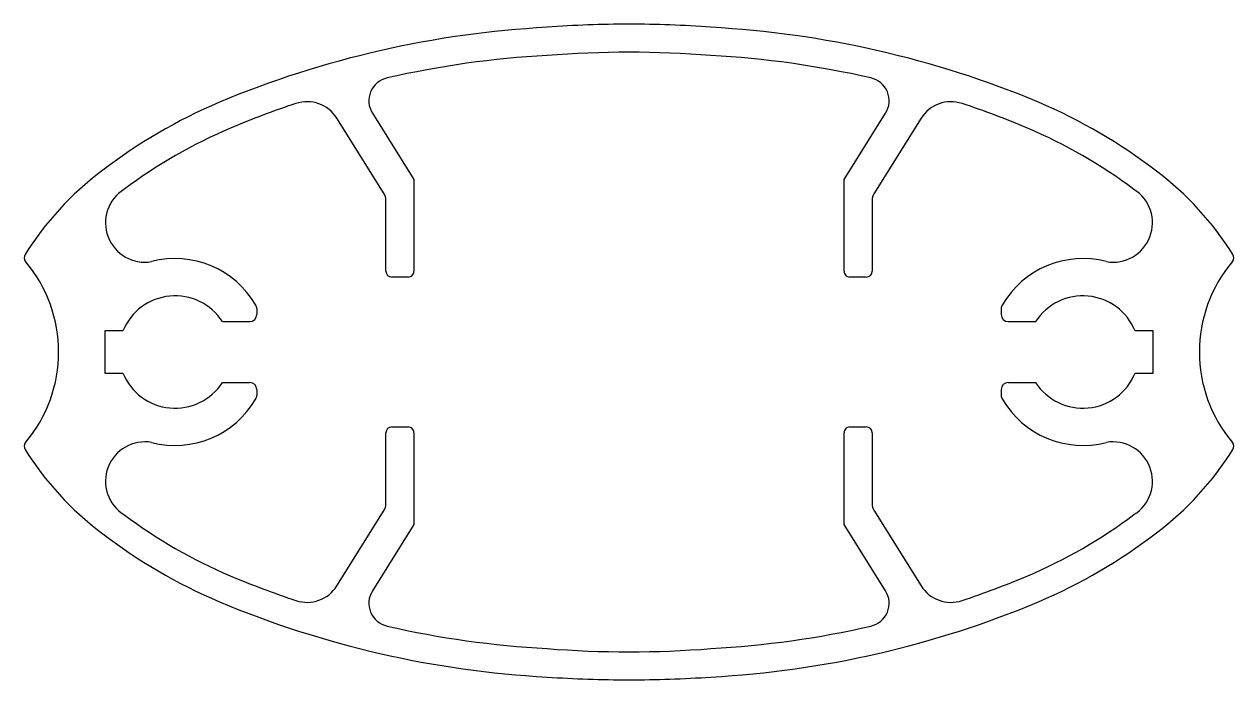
# Model space of a CAD drawing. Extents: x 2071.4 to 2123, y 1384.2 to 1412.2.
import ezdxf

# ---------------------------------------------------------------- set-up
doc = ezdxf.new("R2010")
doc.units = 0
doc.layers.add('OLCU', color=242, linetype='CONTINUOUS')

msp = doc.modelspace()

# ---------------------------------------------------------------- linework, layer by layer
at = {"layer": 'OLCU', "color": 0}
for p, q in [((2086.764, 1404.957), (2084.749, 1408.185)), ((2086.265, 1408.4), (2088.038, 1405.56)), ((2106.398, 1405.56), (2108.172, 1408.4)), ((2109.688, 1408.185), (2107.673, 1404.957)), ((2088.038, 1405.56), (2088.039, 1401.649)), ((2106.398, 1401.649), (2106.398, 1405.56)), ((2086.84, 1401.649), (2086.84, 1404.692)), ((2107.597, 1404.692), (2107.597, 1401.649)), ((2087.789, 1401.399), (2087.09, 1401.399)), ((2107.347, 1401.399), (2106.648, 1401.399)), ((2081.33, 1400.053), (2081.33, 1399.799)), ((2113.107, 1400.053), (2113.107, 1399.799)), ((2079.859, 1399.499), (2081.03, 1399.499)), ((2113.407, 1399.499), (2114.578, 1399.499)), ((2074.842, 1399.099), (2074.842, 1397.299)), ((2075.617, 1399.099), (2074.842, 1399.099)), ((2119.595, 1399.099), (2118.82, 1399.099)), ((2119.595, 1397.299), (2119.595, 1399.099)), ((2074.842, 1397.299), (2075.617, 1397.299)), ((2118.82, 1397.299), (2119.595, 1397.299)), ((2079.859, 1396.899), (2081.03, 1396.899)), ((2113.407, 1396.899), (2114.578, 1396.899)), ((2081.33, 1396.599), (2081.33, 1396.345)), ((2113.107, 1396.599), (2113.107, 1396.345)), ((2086.84, 1391.706), (2086.84, 1394.749)), ((2087.09, 1394.999), (2087.789, 1394.999)), ((2088.039, 1394.748), (2088.038, 1390.838)), ((2106.398, 1390.838), (2106.398, 1394.748)), ((2106.648, 1394.999), (2107.347, 1394.999)), ((2107.597, 1394.749), (2107.597, 1391.706)), ((2084.748, 1388.213), (2086.764, 1391.441)), ((2107.673, 1391.441), (2109.688, 1388.213)), ((2088.038, 1390.838), (2086.265, 1387.998)), ((2108.172, 1387.998), (2106.398, 1390.838))]:
    msp.add_line(p, q, dxfattribs=at)
for centre, radius, start, end in [((2095.989, 1369.993), 42.135, 93.0864, 112.6953), ((2097.218, 1366.495), 45.706, 90, 94.3895), ((2097.218, 1366.495), 45.706, 85.6105, 90), ((2098.448, 1369.993), 42.135, 67.3047, 86.9136), ((2095.989, 1369.993), 40.935, 93.1766, 102.8414), ((2097.218, 1366.495), 44.508, 85.4925, 94.5075), ((2098.448, 1369.993), 40.935, 77.1586, 86.8234), ((2087.113, 1408.929), 1, 102.8414, 211.9833), ((2107.324, 1408.929), 1, 328.0167, 77.1586), ((2088.937, 1387.356), 23.396, 113.1694, 127.5009), ((2096.002, 1369.953), 40.978, 108.4997, 112.6772), ((2083.476, 1407.39), 1.5, 31.9833, 108.4997), ((2110.961, 1407.39), 1.5, 71.5003, 148.0167), ((2098.434, 1369.953), 40.978, 67.3228, 71.5003), ((2105.499, 1387.356), 23.396, 52.4991, 66.8306), ((2088.937, 1387.356), 22.197, 113.1694, 126.7353), ((2105.499, 1387.356), 22.197, 53.2647, 66.8306), ((2082.709, 1395.32), 13.287, 127.0997, 148.0122), ((2111.728, 1395.32), 13.287, 31.9878, 52.9003), ((2076.554, 1403.718), 1.683, 122.0607, 279.828), ((2117.882, 1403.718), 1.683, 260.172, 57.9393), ((2086.34, 1404.692), 0.5, 360, 31.9833), ((2108.097, 1404.692), 0.5, 148.0167, 180), ((2071.651, 1402.225), 0.25, 147.6625, 219.7063), ((2066.87, 1398.199), 6, 319.8839, 40.1161), ((2077.841, 1398.197), 3.99, 30.2, 104.5004), ((2116.596, 1398.197), 3.99, 75.4998, 149.7999), ((2127.567, 1398.199), 6, 139.8839, 220.1161), ((2122.786, 1402.225), 0.25, 320.2937, 32.3375), ((2087.09, 1401.649), 0.25, 180, 270), ((2087.789, 1401.649), 0.25, 270, 0.0035), ((2106.648, 1401.649), 0.25, 179.9965, 270), ((2107.347, 1401.649), 0.25, 270, 0), ((2077.842, 1398.199), 2.4, 32.7972, 157.9757), ((2116.595, 1398.199), 2.4, 22.0243, 147.2028), ((2081.03, 1400.053), 0.3, 0, 30.2006), ((2113.407, 1400.053), 0.3, 149.7994, 180), ((2081.03, 1399.799), 0.3, 270, 0), ((2113.407, 1399.799), 0.3, 180, 270), ((2077.842, 1398.199), 2.4, 202.0243, 327.2028), ((2116.595, 1398.199), 2.4, 212.7972, 337.9757), ((2081.03, 1396.599), 0.3, 0, 90), ((2113.407, 1396.599), 0.3, 90, 180), ((2081.03, 1396.345), 0.3, 329.7994, 0), ((2113.407, 1396.345), 0.3, 180, 210.2006), ((2077.841, 1398.201), 3.99, 255.5016, 329.7994), ((2116.596, 1398.201), 3.99, 210.2006, 284.4984), ((2087.09, 1394.749), 0.25, 90, 180), ((2087.789, 1394.749), 0.25, 359.9965, 90), ((2106.648, 1394.749), 0.25, 90, 180.0035), ((2107.347, 1394.749), 0.25, 0, 90), ((2071.651, 1394.173), 0.25, 140.2937, 212.3375), ((2076.554, 1392.679), 1.683, 80.1716, 237.9389), ((2117.882, 1392.679), 1.683, 302.0611, 99.8284), ((2122.786, 1394.173), 0.25, 327.6625, 39.7063), ((2082.709, 1401.078), 13.287, 211.9878, 232.9003), ((2111.728, 1401.078), 13.287, 307.0997, 328.0122), ((2086.34, 1391.706), 0.5, 328.0167, 360), ((2108.097, 1391.706), 0.5, 180, 211.9833), ((2088.937, 1409.042), 22.197, 233.2647, 246.805), ((2105.499, 1409.042), 22.197, 293.195, 306.7353), ((2088.937, 1409.042), 23.396, 232.4991, 246.8306), ((2105.499, 1409.042), 23.396, 293.1694, 307.5009), ((2095.989, 1426.405), 40.935, 247.3047, 251.5005), ((2098.448, 1426.405), 40.935, 288.4995, 292.6953), ((2083.476, 1389.007), 1.5, 251.5005, 328.0167), ((2087.113, 1387.468), 1, 148.0167, 257.1586), ((2107.324, 1387.468), 1, 282.8414, 31.9833), ((2110.961, 1389.007), 1.5, 211.9833, 288.4995), ((2096.026, 1426.398), 42.143, 247.2543, 266.8631), ((2098.41, 1426.398), 42.143, 273.1369, 292.7457), ((2095.989, 1426.405), 40.935, 257.1586, 266.8234), ((2098.448, 1426.405), 40.935, 273.1766, 282.8414), ((2097.218, 1429.884), 44.489, 265.4905, 274.5095), ((2097.218, 1435.556), 51.357, 266.0943, 270), ((2097.218, 1435.556), 51.357, 270, 273.9057)]:
    msp.add_arc(centre, radius, start, end, dxfattribs=at)

doc.saveas('drawing.dxf')
